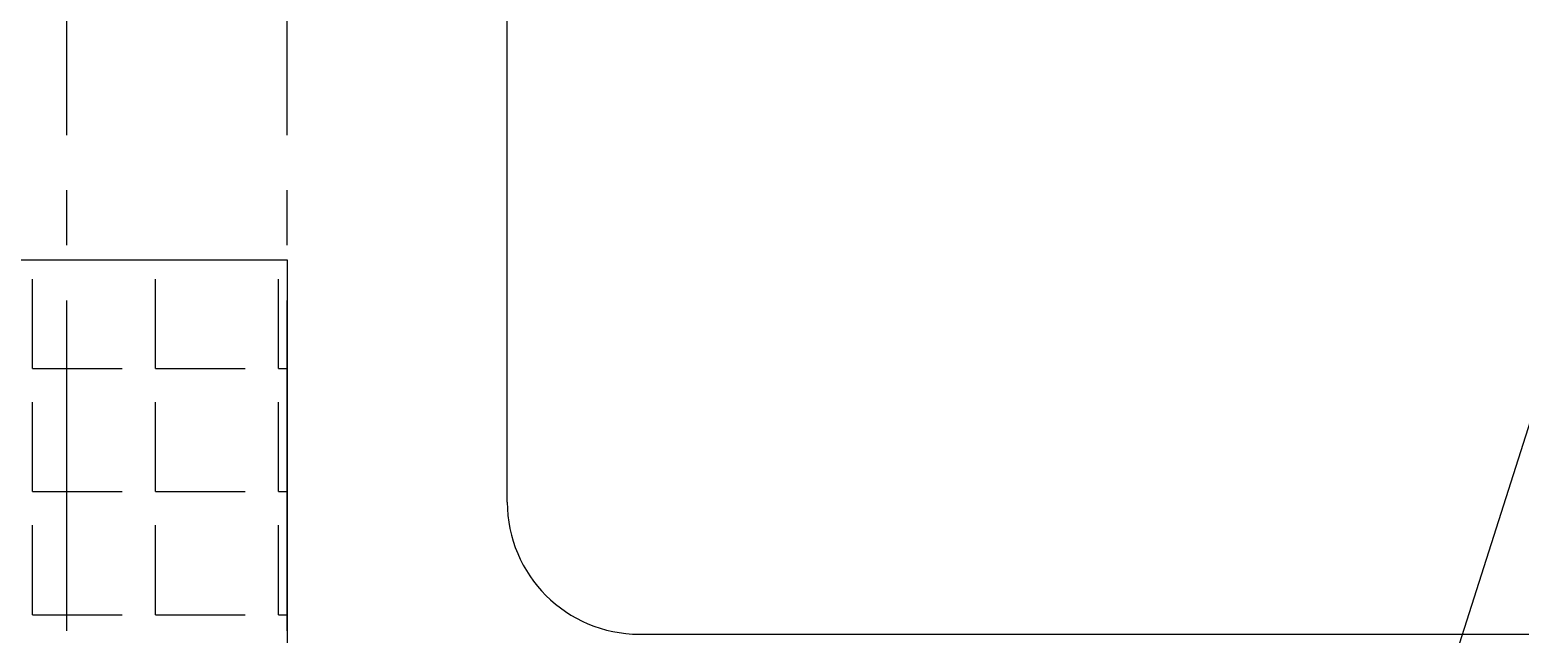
# Model space of a CAD drawing. Extents: x 1551 to 113148, y -1700 to 77018.
# Drawn here: x 22293 to 23985, y 28524 to 29210 of the extents above; entities that cross this region are included whole.
import ezdxf

# ---------------------------------------------------------------- set-up
doc = ezdxf.new("R2010")
doc.units = 0
doc.header["$LTSCALE"] = 500
doc.header["$MEASUREMENT"] = 0
doc.linetypes.add('CENTER2', pattern=[1.125, 0.75, -0.125, 0.125, -0.125])
doc.layers.get('0').update_dxf_attribs({"linetype": 'CONTINUOUS'})
doc.layers.add('M1CO1', color=1, linetype='CONTINUOUS')
doc.layers.add('SAFECO1', color=1, linetype='CONTINUOUS')
doc.styles.add('ROMANS', font='romans', dxfattribs={"height": 100})
doc.dimstyles.get("Standard").update_dxf_attribs({"dimtxt": 2, "dimasz": 2.5, "dimexe": 1, "dimexo": 1, "dimgap": 1, "dimtad": 1, "dimdsep": 46, "dimtxsty": 'ROMANS', "dimcen": 0, "dimclrd": 1, "dimclre": 1, "dimclrt": 2, "dimadec": 0, "dimazin": 0, "dimtfac": 1, "dimtmove": 2, "dimatfit": 3, "dimfxl": 1, "dimtvp": 100, "dimtolj": 1, "dimarcsym": 0})

# ---------------------------------------------------------------- blocks, each defined once
blk = doc.blocks.new('DOT')
at = {"layer": 'SAFECO1', "color": 0, "linetype": 'ByBlock'}
blk.add_line((-0.5, 0), (-1, 0), dxfattribs=at)
at = {"layer": 'SAFECO1', "color": 0, "linetype": 'ByBlock', "const_width": 0.5}
blk.add_lwpolyline([(-0.25, 0, 1), (0.25, 0, 1)], format="xyb", close=True, dxfattribs=at)

msp = doc.modelspace()

# ---------------------------------------------------------------- hatches: boundary and pattern name
h = msp.add_hatch()
h.set_pattern_fill('ANGLE', color=256, scale=20)
h.set_pattern_definition([(0, (4554.1, -1070.66), (0, 139.7), [101.6, -38.1]), (90, (4554.1, -1070.66), (-139.7, 9e-15), [101.6, -38.1])])
h.paths.add_polyline_path([(22585.105, 26748.758), (21685.105, 26748.759), (21685.105, 27898.759), (21635.105, 27948.759), (20635.105, 27948.759), (20635.105, 28948.759), (22585.105, 28948.759)])

# ---------------------------------------------------------------- linework, layer by layer
at = {"linetype": 'CENTER2'}
msp.add_line((22585.105, 25152.624), (22585.105, 31448.758), dxfattribs=at)
for p, q in [((22835.105, 28673.758), (22835.105, 31448.758)), ((22985.105, 28523.758), (24685.105, 28523.758))]:
    msp.add_line(p, q)
msp.add_lwpolyline([(23335.105, 25152.624), (22335.105, 25152.624), (22335.105, 31448.758)], dxfattribs=at)
msp.add_lwpolyline([(22585.105, 26748.758), (21685.105, 26748.759), (21685.105, 27898.759), (21635.105, 27948.759), (20635.105, 27948.759), (20635.105, 28948.759), (22585.105, 28948.759)], close=True)
msp.add_arc((22985.105, 28673.758), 150, 180, 270)

# ---------------------------------------------------------------- leaders
at = {"layer": 'M1CO1', "linetype": 'Continuous'}
msp.add_leader([(23690.169, 27805.459), (25364.443, 33049.915)], dimstyle='Standard', override={"dimasz": 250, "dimgap": 100, "dimtad": 0, "dimldrblk": 'DOT'}, dxfattribs=at)

doc.saveas('drawing.dxf')
